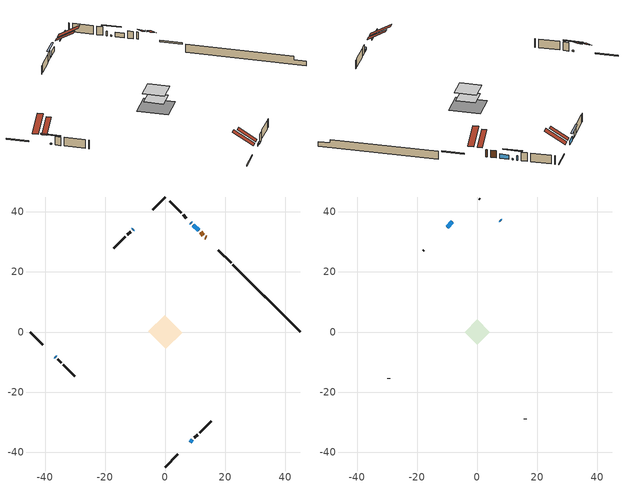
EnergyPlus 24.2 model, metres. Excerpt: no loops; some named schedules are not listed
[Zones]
conditioned space
 floor adiabatic (AdiabaticFloorConstruction): -3.71,0 0,3.71 3.71,0 0,-3.71 z1.6
 floor foundation (Slab1 construction): -5.6,0.22 -0.22,5.6 5.6,-0.22 0.22,-5.6 z-0.69
 wall outside (RimJoist1 construction): 0,-44.99 4.2,-40.79 / -44.99,0 -40.79,-4.2 / 0,44.99 -4.2,40.79 / 21.92,23.07 17.72,27.27 z1.6:1.9
 wall outside (AdiabaticWallConstruction 1): 13.63,31.36 13.38,31.61 / 12.72,32.27 11.75,33.24 z1.6:3.63
 wall outside (AdiabaticWallConstruction): 11.09,33.9 9.37,35.62 z1.6:2.82; 8.71,36.28 8.5,36.49 / -36.7,-8.29 -36.49,-8.5 / -10.67,34.32 -10.88,34.11 z1.6:1.95; 8.29,-36.7 9.02,-35.97 z1.6:2.01
 wall outside (Wall1 construction): 9.68,-35.31 10.79,-34.2 / -35.84,-9.15 -34.73,-10.27 / -11.54,33.46 -12.65,32.34 / 7.06,37.93 5.94,39.05 z1.6:4.04
 wall outside (Wall2 construction): 11.45,-33.54 15.3,-29.7 / -34.07,-10.92 -30.22,-14.77 / -13.31,31.69 -17.15,27.84 / 5.29,39.7 1.44,43.55 z1.6:4.04
 wall foundation (FoundationWall1 construction): 22.58,22.42,-0.69 22.58,22.42,1.6 42.75,2.24,1.6 42.75,2.24,0.63 44.99,0,0.63 44.99,0,-0.69
 window (WindowConstruction 1): 11.09,33.9 9.37,35.62 z1.6:2.82
 window (WindowConstruction 3): 8.71,36.28 8.51,36.49 z1.6:1.94
 window (WindowConstruction 4): -36.7,-8.29 -36.5,-8.5 z1.6:1.94
 window (WindowConstruction): 8.29,-36.7 9.02,-35.97 z1.6:2.01
 window (WindowConstruction 2): -10.67,34.32 -10.88,34.11 z1.6:1.94
 door (Door): 13.63,31.36 13.38,31.61 z1.6:3.63
 door (Door 1): 12.72,32.27 11.75,33.24 z1.6:3.63
 ceiling adiabatic (AdiabaticFloorConstruction): 0,-3.71 3.71,0 0,3.71 -3.71,0 z1.6
 roof outside (Roof2 construction): 7.63,-37.36,4.04 4.21,-33.93,6.86 3.22,-34.93,6.86 6.64,-38.35,4.04; -37.36,-7.63,4.04 -33.93,-4.21,6.86 -34.93,-3.22,6.86 -38.35,-6.64,4.04; -7.63,37.36,4.04 -4.21,33.93,6.86 -3.22,34.93,6.86 -6.64,38.35,4.04; 14.29,30.71,4.04 10.86,27.28,6.86 11.85,26.29,6.86 15.28,29.72,4.04
attic - vented
 floor to conditioned space (Floor1 construction Reversed): -4.19,0 0,4.19 4.19,0 0,-4.19 z4.04
 wall outside (AdiabaticWallConstruction): 7.85,37.14 7.71,37.28 / -8.29,36.7 -10.02,34.97 z1.6:2.82
 wall outside (Wall3 construction): 15.95,-29.04 16.08,-28.91 / -29.56,-15.43 -29.44,-15.55 / -17.81,27.18 -17.94,27.05 / 0.78,44.21 0.66,44.33 z1.6:4.04
 window (WindowConstruction 5): 7.85,37.14 7.72,37.28 z1.6:2.82
 window (WindowConstruction 6): -8.29,36.7 -10.02,34.97 z1.6:2.82
 roof outside (Roof1 construction): 5.99,-39,4.04 2.09,-35.11,7.25 0.97,-36.24,7.25 4.86,-40.13,4.04; -39,-5.99,4.04 -35.11,-2.09,7.25 -36.24,-0.97,7.25 -40.13,-4.86,4.04; -5.99,39,4.04 -2.09,35.11,7.25 -0.97,36.24,7.25 -4.86,40.13,4.04; 15.93,29.06,4.04 12.04,25.16,7.25 13.17,24.04,7.25 17.06,27.93,4.04
shading: 6.75,38.25 10.47,34.52 10.76,34.81 7.04,38.54 z4.43; -34.74,-10.26 -38.46,-6.53 -38.75,-6.82 -35.03,-10.55 z4.43; 9.16,-35.83 8.15,-36.84 8.44,-37.13 9.45,-36.12 z2.21; -12.64,32.35 -8.91,36.08 -9.2,36.37 -12.93,32.64 z4.43
[Building]
Building 1: Terrain=Suburbs
[Site:Location]
Brandon AP_MB: Latitude {deg}=49.91; Longitude {deg}=-99.95; Time Zone {hr}=-6; Elevation {m}=409; Keep Site Location Information=Yes
[Site:GroundTemperature:Shallow]
-3.6548, -6.30175, -6.51373, -5.25761, -0.215017, 4.80409, 9.15538, 11.9118, 12.146, 9.9041, 5.66376, 0.798623
[Site:WaterMainsTemperature]
Calculation Method=Schedule; Temperature Schedule=mains temperature schedule
[Material] Roughness=Rough; Thermal Absorptance=0.9
Name | Thickness {m} | Conductivity {W/m-K} | Density {kg/m3} | Specific Heat {J/kg-K} | Solar Absorptance | Visible Absorptance
asphalt or fiberglass shingles | 0.00635 | 0.162714 | 1121.4 | 1465.45 | 0.84 | 0.84
ceiling loosefill ins | 0.169333 | 0.0480833 | 16.02 | 1046.75 | 0.7 | 0.7
ceiling stud and cavity | 0.1397 | 0.113663 | 65.682 | 1177.47 | 0.7 | 0.7
concrete 4.0 in. | 0.1016 | 1.803125 | 2242.8 | 837.4 | 0.7 | 0.7
concrete 8.0 in. | 0.2032 | 1.803125 | 2242.8 | 837.4 | 0.7 | 0.7
door material | 0.04445 | 0.053851 | 512.64 | 1214.23 | 0.7 | 0.7
exterior vertical ins | 0.0951853 | 0.029427 | 32.04 | 1214.23 | 0.7 | 0.7
floor covering | 0.0127 | 0.0433444 | 54.468 | 1339.84 | 0.6 | 0.6
floor rigid ins; wall rigid ins 1 | 0.512978 | 0.029427 | 32.04 | 1214.23 | 0.7 | 0.7
floor stud and cavity | 0.1397 | 1.75129 | 37.0049 | 1207.88 | 0.7 | 0.7
furniture material conditioned space 1 | 0.1524 | 0.115458 | 640.8 | 1214.23 | 0.6 | 0.6
gypsum board | 0.0127 | 0.160291 | 801 | 837.4 | 0.6 | 0.6
gypsum board 1 | 0.0127 | 0.160291 | 801 | 837.4 | 0.7 | 0.7
osb sheathing 0.5 in. | 0.0127 | 0.115458 | 512.64 | 1214.23 | 0.7 | 0.7
osb sheathing 0.75 in. | 0.01905 | 0.115458 | 512.64 | 1214.23 | 0.7 | 0.7
osb sheathing 2.0 in. | 0.0508 | 0.115458 | 512.64 | 1214.23 | 0.7 | 0.7
rim joist rigid ins; wall rigid ins | 0.051816 | 0.029427 | 32.04 | 1214.23 | 0.7 | 0.7
rim joist stud and cavity | 0.0508 | 0.0407728 | 125.044 | 1163.47 | 0.6 | 0.6
roof rigid ins | 0.103632 | 0.029427 | 32.04 | 1214.23 | 0.7 | 0.7
roof stud and cavity | 0.2032 | 1.16963 | 78.34581 | 1123.46 | 0.7 | 0.7
wall stud and cavity | 0.1397 | 0.232668 | 139.0536 | 1170.24 | 0.7 | 0.7
wall stud and cavity 1 | 0.1397 | 0.237545 | 139.0536 | 1170.24 | 0.7 | 0.7
wall stud and cavity 2 | 0.0889 | 6.9971 | 50.32683 | 1063.81 | 0.6 | 0.6
wall stud and cavity 3 | 0.0889 | 0.380278 | 52.3479 | 1209.89 | 0.7 | 0.7
wall stud and cavity 4 | 0.0889 | 0.391764 | 83.0341 | 1211.67 | 0.7 | 0.7
wood siding | 0.0254 | 0.102417 | 544.68 | 1172.36 | 0.4 | 0.4
wood siding 1 | 0.00254 | 0.102417 | 544.68 | 1172.36 | 0.4 | 0.4
wood siding 2; wood siding 3; wood siding 4 | 0.0254 | 0.102417 | 544.68 | 1172.36 | 0.7 | 0.7
[WindowMaterial:SimpleGlazingSystem]
Name | U-Factor {W/m2-K} | Solar Heat Gain Coefficient
WindowMaterial | 2.52501 | 0.43
WindowMaterial 1 | 3.74237 | 0.69
WindowMaterial 2 | 2.59882 | 0.39
WindowMaterial 3 | 7.0816 | 0.64
[Construction]
AdiabaticFloorConstruction: floor stud and cavity, floor rigid ins, osb sheathing 0.75 in., floor covering
AdiabaticWallConstruction: wood siding 3, wall rigid ins 1, wall stud and cavity 3, gypsum board
AdiabaticWallConstruction 1: wood siding 4, wall rigid ins 1, wall stud and cavity 3, gypsum board
Door; Door 1: door material
Floor1 construction Reversed: gypsum board, ceiling stud and cavity, ceiling loosefill ins
FoundationWall1 construction: concrete 8.0 in., gypsum board 1
furniture construction conditioned space 1: furniture material conditioned space 1
PartitionWallConstruction: gypsum board, wall stud and cavity 4, gypsum board
RimJoist1 construction: wood siding 2, rim joist rigid ins, osb sheathing 2.0 in., rim joist stud and cavity
Roof1 construction: asphalt or fiberglass shingles
Roof2 construction: asphalt or fiberglass shingles, roof rigid ins, osb sheathing 0.75 in., roof stud and cavity, gypsum board
Slab1 construction: concrete 4.0 in.
Wall1 construction: wood siding, wall rigid ins, osb sheathing 0.5 in., wall stud and cavity, gypsum board
Wall2 construction: wood siding, wall rigid ins, osb sheathing 0.5 in., wall stud and cavity 1, gypsum board
Wall3 construction: wood siding 1, wall stud and cavity 2
WindowConstruction: WindowMaterial
WindowConstruction 1; WindowConstruction 6: WindowMaterial 1
WindowConstruction 2; WindowConstruction 3; WindowConstruction 4: WindowMaterial 2
WindowConstruction 5: WindowMaterial 3
[Zone] Multiplier=1; Part of Total Floor Area=Yes
Name | Volume {m3}
attic - vented | 17.4783
conditioned space | 225.6
[Space]
Name | Zone | Volume {m3}
attic - vented 1 | attic - vented | 17.4783
conditioned space 1 | conditioned space | 225.6
[ZoneInfiltration:EffectiveLeakageArea]
infil attic - vented 1: Zone or Space=attic - vented 1; Schedule=Always On Discrete; Effective Air Leakage Area {cm2}=1187.16; Stack Coefficient=0.000393104; Wind Coefficient=1.3396e-05
[ZoneMixing]
whole house fan mix: Zone or Space=attic - vented; Schedule=Always On Continuous; Design Flow Rate Calculation Method=Flow/Zone; Design Flow Rate {m3/s}=0; Source Zone or Space=conditioned space
[SurfaceProperty:ExposedFoundationPerimeter]
Slab1: Exposed Perimeter Calculation Method=TotalExposedPerimeter; Total Exposed Perimeter {m}=31.7
[InternalMass] Zone or ZoneList=conditioned space; Space or SpaceList=conditioned space 1
Name | Construction | Surface Area {m2}
furniture mass conditioned space 1 | furniture construction conditioned space 1 | 36.0841
partition wall mass | PartitionWallConstruction | 90.2102
[Lights]
interior lighting: Zone or ZoneList or Space or SpaceList=conditioned space 1; Schedule=interior lighting schedule; Design Level Calculation Method=LightingLevel; Lighting Level {W}=343.2; Return Air Fraction=0; Fraction Radiant=0.6; Fraction Visible=0.2; Fraction Replaceable=1
[People]
occupants: Zone or ZoneList or Space or SpaceList=conditioned space 1; Number of People Schedule=occupants schedule; Number of People Calculation Method=People; Number of People=3; Fraction Radiant=0.314171; Sensible Heat Fraction=0.56303; Activity Level Schedule=occupants activity schedule; Carbon Dioxide Generation Rate {m3/s-W}=0; Enable ASHRAE 55 Comfort Warnings=No; Mean Radiant Temperature Calculation Type=EnclosureAveraged
[ElectricEquipment] Zone or ZoneList or Space or SpaceList=conditioned space 1; Design Level Calculation Method=EquipmentLevel
Name | Schedule | Design Level {W} | Fraction Latent | Fraction Radiant | Fraction Lost
clothes dryer | clothes dryer schedule | 140.772 | 0.015 | 0.081 | 0.85
clothes washer | clothes washer schedule | 32.1985 | 0.03 | 0.162 | 0.7
cooking range | cooking range schedule | 215.147 | 0.08 | 0.432 | 0.2
dishwasher | dishwasher schedule | 66.8632 | 0.3 | 0.18 | 0.4
fridge | fridge schedule | 72.9452 | 0 | 0.6 | 0
mech vent house fan | mech vent house fan schedule | 10 | 0 | 0 | 1
mech vent house fan cfis | mech vent house fan cfis schedule | 0 | 0 | 0 | 0
misc plug loads | misc plug loads schedule | 494.7 | 0.045 | 0.513 | 0.1
whole house fan | Always On Discrete | 0 | 0 | 0 | 1
[OtherEquipment] Zone or ZoneList or Space or SpaceList=conditioned space 1; Design Level Calculation Method=EquipmentLevel
Name | Fuel Type | Schedule | Design Level {W} | Fraction Latent | Fraction Radiant | Fraction Lost
clothes dryer 1 | Electricity | clothes dryer schedule | 0 | 0.015 | 0.081 | 0.85
cooking range 1 | Electricity | cooking range schedule | 0 | 0.08 | 0.432 | 0.2
general water use latent | None | general water use schedule | 62.594 | 1 | 0 | 0
general water use sensible | None | general water use schedule | -61.6891 | 0 | 0.6 | 0
mech vent house fan latent load | None | Always On Discrete | 0 | 1 | 0 | 0
mech vent house fan sensible load | None | Always On Discrete | 0 | 0 | 0 | 0
water heater energy adjustment1 | Electricity | Always On Discrete | 0.01 | 0 | 0 | 1
[ZoneInfiltration:DesignFlowRate] Zone or ZoneList or Space or SpaceList=conditioned space 1; Schedule=Always On Discrete; Design Flow Rate Calculation Method=Flow/Zone; Design Flow Rate {m3/s}=0
infil flow; natural vent flow; whole house fan flow
[ZoneControl:Thermostat]
conditioned space Thermostat: Zone or ZoneList=conditioned space; Control Type Schedule=conditioned space Thermostat Schedule; Control 1=conditioned space temperature setpoint; Temperature Difference Between Cutout And Setpoint {deltaC}=0
[ZoneHVAC:Baseboard:Convective:Electric]
electric baseboard: Availability Schedule=Always On Discrete; Heating Design Capacity {W}=15000; Efficiency=1
[Zone equipment]
conditioned space: electric baseboard
[Foundation:Kiva]
Foundation Kiva 1: Initial Indoor Air Temperature {C}=21; Wall Height Above Grade {m}=1.59999; Wall Depth Below Slab {m}=0.2032; Custom Block Material Name 1=exterior vertical ins; Custom Block Depth 1 {m}=2.28999; Custom Block X Position 1 {m}=0.2159; Custom Block Z Position 1 {m}=0
[Foundation:Kiva:Settings]
Soil Conductivity {W/m-K}=0.849921; Soil Density {kg/m3}=1842.3; Soil Specific Heat {J/kg-K}=418.7; Ground Solar Absorptivity=0.9; Ground Thermal Absorptivity=0.9; Ground Surface Roughness {m}=0.03; Far-Field Width {m}=40; Deep-Ground Boundary Condition=ZeroFlux; Deep-Ground Depth {m}=40; Minimum Cell Dimension {m}=0.2; Maximum Cell Growth Coefficient=3; Simulation Timestep=Timestep
[Exterior:Lights]
exterior lighting: Schedule=exterior lighting schedule; Design Level {W}=75.6
[EnergyManagementSystem:GlobalVariable]
infil_program_Qfan
infil_program_Qinf
natural_vent_program_Qnv
natural_vent_program_Qwhf
[EnergyManagementSystem:Sensor]
Name | Output:Variable or Output:Meter Index Key | Output:Variable or Output:Meter
airflow_gain | infil flow | Infiltration Sensible Heat Gain Energy
airflow_gain_1 | natural vent flow | Infiltration Sensible Heat Gain Energy
airflow_gain_2 | whole house fan flow | Infiltration Sensible Heat Gain Energy
airflow_loss | infil flow | Infiltration Sensible Heat Loss Energy
airflow_loss_1 | natural vent flow | Infiltration Sensible Heat Loss Energy
airflow_loss_2 | whole house fan flow | Infiltration Sensible Heat Loss Energy
clg_load_cond |  | Cooling:EnergyTransfer:Zone:CONDITIONED SPACE
clg_sp_s; clg_sp_s_1 | cooling setpoint | Schedule Value
clothes_dryer_exhaust_0_sch_s | clothes dryer exhaust 0 schedule | Schedule Value
conditioned_space_clg_unmet_s | conditioned space | Zone Cooling Setpoint Not Met Time
conditioned_space_htg_unmet_s | conditioned space | Zone Heating Setpoint Not Met Time
cool_season | cooling season schedule | Schedule Value
fridge_tin_s | conditioned space | Zone Mean Air Temperature
htg_load_cond |  | Heating:EnergyTransfer:Zone:CONDITIONED SPACE
htg_sp_s; htg_sp_s_1 | heating setpoint | Schedule Value
ig_ee_conv | clothes dryer | Electric Equipment Convective Heating Energy
ig_ee_conv_2 | cooking range | Electric Equipment Convective Heating Energy
ig_ee_conv_4 | fridge | Electric Equipment Convective Heating Energy
ig_ee_conv_5 | misc plug loads | Electric Equipment Convective Heating Energy
ig_ee_conv_6 | whole house fan | Electric Equipment Convective Heating Energy
ig_ee_rad | clothes dryer | Electric Equipment Radiant Heating Energy
ig_ee_rad_2 | cooking range | Electric Equipment Radiant Heating Energy
ig_ee_rad_4 | fridge | Electric Equipment Radiant Heating Energy
ig_ee_rad_5 | misc plug loads | Electric Equipment Radiant Heating Energy
ig_ee_rad_6 | whole house fan | Electric Equipment Radiant Heating Energy
ig_lgt_conv | interior lighting | Lights Convective Heating Energy
ig_lgt_rad | interior lighting | Lights Radiant Heating Energy
ig_lgt_vis | interior lighting | Lights Visible Radiation Heating Energy
ig_oe_conv | clothes dryer 1 | Other Equipment Convective Heating Energy
ig_oe_conv_1 | cooking range 1 | Other Equipment Convective Heating Energy
ig_oe_conv_2 | general water use latent | Other Equipment Convective Heating Energy
ig_oe_conv_3 | general water use sensible | Other Equipment Convective Heating Energy
ig_oe_conv_4 | water heater energy adjustment1 | Other Equipment Convective Heating Energy
ig_oe_rad | clothes dryer 1 | Other Equipment Radiant Heating Energy
ig_oe_rad_1 | cooking range 1 | Other Equipment Radiant Heating Energy
ig_oe_rad_2 | general water use latent | Other Equipment Radiant Heating Energy
ig_oe_rad_3 | general water use sensible | Other Equipment Radiant Heating Energy
ig_oe_rad_4 | water heater energy adjustment1 | Other Equipment Radiant Heating Energy
ig_ppl_conv | occupants | People Convective Heating Energy
ig_ppl_rad | occupants | People Radiant Heating Energy
im_conv | furniture mass conditioned space 1 | Surface Inside Face Convection Heat Gain Energy
im_conv_1 | partition wall mass | Surface Inside Face Convection Heat Gain Energy
im_ig | furniture mass conditioned space 1 | Surface Inside Face Internal Gains Radiation Heat Gain Energy
im_ig_1 | partition wall mass | Surface Inside Face Internal Gains Radiation Heat Gain Energy
im_lgt | furniture mass conditioned space 1 | Surface Inside Face Lights Radiation Heat Gain Energy
im_lgt_1 | partition wall mass | Surface Inside Face Lights Radiation Heat Gain Energy
im_sol | furniture mass conditioned space 1 | Surface Inside Face Solar Radiation Heat Gain Energy
im_sol_1 | partition wall mass | Surface Inside Face Solar Radiation Heat Gain Energy
im_surf | furniture mass conditioned space 1 | Surface Inside Face Net Surface Thermal Radiation Heat Gain Energy
im_surf_1 | partition wall mass | Surface Inside Face Net Surface Thermal Radiation Heat Gain Energy
mv_conv | mech vent house fan | Electric Equipment Convective Heating Energy
mv_conv_1 | mech vent house fan cfis | Electric Equipment Convective Heating Energy
mv_conv_2 | mech vent house fan latent load | Other Equipment Convective Heating Energy
mv_conv_3 | mech vent house fan sensible load | Other Equipment Convective Heating Energy
mv_rad | mech vent house fan | Electric Equipment Radiant Heating Energy
mv_rad_1 | mech vent house fan cfis | Electric Equipment Radiant Heating Energy
mv_rad_2 | mech vent house fan latent load | Other Equipment Radiant Heating Energy
mv_rad_3 | mech vent house fan sensible load | Other Equipment Radiant Heating Energy
natural_vent_s | natural vent schedule | Schedule Value
out_pb_s |  | Site Outdoor Air Barometric Pressure
out_wt_s |  | Site Outdoor Air Humidity Ratio
site_vw_s |  | Site Wind Speed
ss_back_out | Window1 | Surface Window Shortwave from Zone Back Out Window Heat Transfer Rate
ss_back_out_1 | Window10 | Surface Window Shortwave from Zone Back Out Window Heat Transfer Rate
ss_back_out_2 | Window11 | Surface Window Shortwave from Zone Back Out Window Heat Transfer Rate
ss_back_out_3 | Window3 | Surface Window Shortwave from Zone Back Out Window Heat Transfer Rate
ss_back_out_4 | Window9 | Surface Window Shortwave from Zone Back Out Window Heat Transfer Rate
ss_conv | Door1 | Surface Inside Face Convection Heat Gain Energy
ss_conv_1 | Door2 | Surface Inside Face Convection Heat Gain Energy
ss_conv_2 | Window1 | Surface Inside Face Convection Heat Gain Energy
ss_conv_3 | Window10 | Surface Inside Face Convection Heat Gain Energy
ss_conv_4 | Window11 | Surface Inside Face Convection Heat Gain Energy
ss_conv_5 | Window3 | Surface Inside Face Convection Heat Gain Energy
ss_conv_6 | Window9 | Surface Inside Face Convection Heat Gain Energy
ss_ig | Door1 | Surface Inside Face Internal Gains Radiation Heat Gain Energy
ss_ig_1 | Door2 | Surface Inside Face Internal Gains Radiation Heat Gain Energy
ss_ig_2 | Window1 | Surface Inside Face Internal Gains Radiation Heat Gain Energy
ss_ig_3 | Window10 | Surface Inside Face Internal Gains Radiation Heat Gain Energy
ss_ig_4 | Window11 | Surface Inside Face Internal Gains Radiation Heat Gain Energy
ss_ig_5 | Window3 | Surface Inside Face Internal Gains Radiation Heat Gain Energy
ss_ig_6 | Window9 | Surface Inside Face Internal Gains Radiation Heat Gain Energy
ss_lgt | Door1 | Surface Inside Face Lights Radiation Heat Gain Energy
ss_lgt_1 | Door2 | Surface Inside Face Lights Radiation Heat Gain Energy
ss_sol | Door1 | Surface Inside Face Solar Radiation Heat Gain Energy
ss_sol_1 | Door2 | Surface Inside Face Solar Radiation Heat Gain Energy
ss_surf | Door1 | Surface Inside Face Net Surface Thermal Radiation Heat Gain Energy
ss_surf_1 | Door2 | Surface Inside Face Net Surface Thermal Radiation Heat Gain Energy
ss_surf_2 | Window1 | Surface Inside Face Net Surface Thermal Radiation Heat Gain Energy
ss_surf_3 | Window10 | Surface Inside Face Net Surface Thermal Radiation Heat Gain Energy
ss_surf_4 | Window11 | Surface Inside Face Net Surface Thermal Radiation Heat Gain Energy
ss_surf_5 | Window3 | Surface Inside Face Net Surface Thermal Radiation Heat Gain Energy
ss_surf_6 | Window9 | Surface Inside Face Net Surface Thermal Radiation Heat Gain Energy
ss_trans_in | Window1 | Surface Window Transmitted Solar Radiation Rate
ss_trans_in_1 | Window10 | Surface Window Transmitted Solar Radiation Rate
ss_trans_in_2 | Window11 | Surface Window Transmitted Solar Radiation Rate
ss_trans_in_3 | Window3 | Surface Window Transmitted Solar Radiation Rate
ss_trans_in_4 | Window9 | Surface Window Transmitted Solar Radiation Rate
ss_trans_out | Window1 | Surface Inside Face Initial Transmitted Diffuse Transmitted Out Window Solar Radiation Rate
ss_trans_out_1 | Window10 | Surface Inside Face Initial Transmitted Diffuse Transmitted Out Window Solar Radiation Rate
ss_trans_out_2 | Window11 | Surface Inside Face Initial Transmitted Diffuse Transmitted Out Window Solar Radiation Rate
ss_trans_out_3 | Window3 | Surface Inside Face Initial Transmitted Diffuse Transmitted Out Window Solar Radiation Rate
ss_trans_out_4 | Window9 | Surface Inside Face Initial Transmitted Diffuse Transmitted Out Window Solar Radiation Rate
s_conv | Floor1 | Surface Inside Face Convection Heat Gain Energy
s_conv_1 | FoundationWall1 | Surface Inside Face Convection Heat Gain Energy
s_conv_10 | Roof2:315 | Surface Inside Face Convection Heat Gain Energy
s_conv_11 | Roof2:45 | Surface Inside Face Convection Heat Gain Energy
s_conv_12 | Slab1 | Surface Inside Face Convection Heat Gain Energy
s_conv_13 | Wall1:135 | Surface Inside Face Convection Heat Gain Energy
s_conv_14 | Wall1:225 | Surface Inside Face Convection Heat Gain Energy
s_conv_15 | Wall1:315 | Surface Inside Face Convection Heat Gain Energy
s_conv_16 | Wall1:45 | Surface Inside Face Convection Heat Gain Energy
s_conv_17 | Wall2:135 | Surface Inside Face Convection Heat Gain Energy
s_conv_18 | Wall2:225 | Surface Inside Face Convection Heat Gain Energy
s_conv_19 | Wall2:315 | Surface Inside Face Convection Heat Gain Energy
s_conv_2 | inferred conditioned ceiling | Surface Inside Face Convection Heat Gain Energy
s_conv_20 | Wall2:45 | Surface Inside Face Convection Heat Gain Energy
s_conv_3 | inferred conditioned floor | Surface Inside Face Convection Heat Gain Energy
s_conv_4 | RimJoist1:135 | Surface Inside Face Convection Heat Gain Energy
s_conv_5 | RimJoist1:225 | Surface Inside Face Convection Heat Gain Energy
s_conv_6 | RimJoist1:315 | Surface Inside Face Convection Heat Gain Energy
s_conv_7 | RimJoist1:45 | Surface Inside Face Convection Heat Gain Energy
s_conv_8 | Roof2:135 | Surface Inside Face Convection Heat Gain Energy
s_conv_9 | Roof2:225 | Surface Inside Face Convection Heat Gain Energy
s_ig | Floor1 | Surface Inside Face Internal Gains Radiation Heat Gain Energy
s_ig_1 | FoundationWall1 | Surface Inside Face Internal Gains Radiation Heat Gain Energy
s_ig_10 | Roof2:315 | Surface Inside Face Internal Gains Radiation Heat Gain Energy
s_ig_11 | Roof2:45 | Surface Inside Face Internal Gains Radiation Heat Gain Energy
s_ig_12 | Slab1 | Surface Inside Face Internal Gains Radiation Heat Gain Energy
s_ig_13 | Wall1:135 | Surface Inside Face Internal Gains Radiation Heat Gain Energy
s_ig_14 | Wall1:225 | Surface Inside Face Internal Gains Radiation Heat Gain Energy
s_ig_15 | Wall1:315 | Surface Inside Face Internal Gains Radiation Heat Gain Energy
s_ig_16 | Wall1:45 | Surface Inside Face Internal Gains Radiation Heat Gain Energy
s_ig_17 | Wall2:135 | Surface Inside Face Internal Gains Radiation Heat Gain Energy
s_ig_18 | Wall2:225 | Surface Inside Face Internal Gains Radiation Heat Gain Energy
s_ig_19 | Wall2:315 | Surface Inside Face Internal Gains Radiation Heat Gain Energy
s_ig_2 | inferred conditioned ceiling | Surface Inside Face Internal Gains Radiation Heat Gain Energy
s_ig_20 | Wall2:45 | Surface Inside Face Internal Gains Radiation Heat Gain Energy
s_ig_3 | inferred conditioned floor | Surface Inside Face Internal Gains Radiation Heat Gain Energy
s_ig_4 | RimJoist1:135 | Surface Inside Face Internal Gains Radiation Heat Gain Energy
s_ig_5 | RimJoist1:225 | Surface Inside Face Internal Gains Radiation Heat Gain Energy
s_ig_6 | RimJoist1:315 | Surface Inside Face Internal Gains Radiation Heat Gain Energy
s_ig_7 | RimJoist1:45 | Surface Inside Face Internal Gains Radiation Heat Gain Energy
s_ig_8 | Roof2:135 | Surface Inside Face Internal Gains Radiation Heat Gain Energy
s_ig_9 | Roof2:225 | Surface Inside Face Internal Gains Radiation Heat Gain Energy
s_lgt | Floor1 | Surface Inside Face Lights Radiation Heat Gain Energy
s_lgt_1 | FoundationWall1 | Surface Inside Face Lights Radiation Heat Gain Energy
s_lgt_10 | Roof2:315 | Surface Inside Face Lights Radiation Heat Gain Energy
s_lgt_11 | Roof2:45 | Surface Inside Face Lights Radiation Heat Gain Energy
s_lgt_12 | Slab1 | Surface Inside Face Lights Radiation Heat Gain Energy
s_lgt_13 | Wall1:135 | Surface Inside Face Lights Radiation Heat Gain Energy
s_lgt_14 | Wall1:225 | Surface Inside Face Lights Radiation Heat Gain Energy
s_lgt_15 | Wall1:315 | Surface Inside Face Lights Radiation Heat Gain Energy
s_lgt_16 | Wall1:45 | Surface Inside Face Lights Radiation Heat Gain Energy
s_lgt_17 | Wall2:135 | Surface Inside Face Lights Radiation Heat Gain Energy
s_lgt_18 | Wall2:225 | Surface Inside Face Lights Radiation Heat Gain Energy
s_lgt_19 | Wall2:315 | Surface Inside Face Lights Radiation Heat Gain Energy
s_lgt_2 | inferred conditioned ceiling | Surface Inside Face Lights Radiation Heat Gain Energy
s_lgt_20 | Wall2:45 | Surface Inside Face Lights Radiation Heat Gain Energy
s_lgt_3 | inferred conditioned floor | Surface Inside Face Lights Radiation Heat Gain Energy
s_lgt_4 | RimJoist1:135 | Surface Inside Face Lights Radiation Heat Gain Energy
s_lgt_5 | RimJoist1:225 | Surface Inside Face Lights Radiation Heat Gain Energy
s_lgt_6 | RimJoist1:315 | Surface Inside Face Lights Radiation Heat Gain Energy
s_lgt_7 | RimJoist1:45 | Surface Inside Face Lights Radiation Heat Gain Energy
s_lgt_8 | Roof2:135 | Surface Inside Face Lights Radiation Heat Gain Energy
s_lgt_9 | Roof2:225 | Surface Inside Face Lights Radiation Heat Gain Energy
s_sol | Floor1 | Surface Inside Face Solar Radiation Heat Gain Energy
s_sol_1 | FoundationWall1 | Surface Inside Face Solar Radiation Heat Gain Energy
s_sol_10 | Roof2:315 | Surface Inside Face Solar Radiation Heat Gain Energy
s_sol_11 | Roof2:45 | Surface Inside Face Solar Radiation Heat Gain Energy
